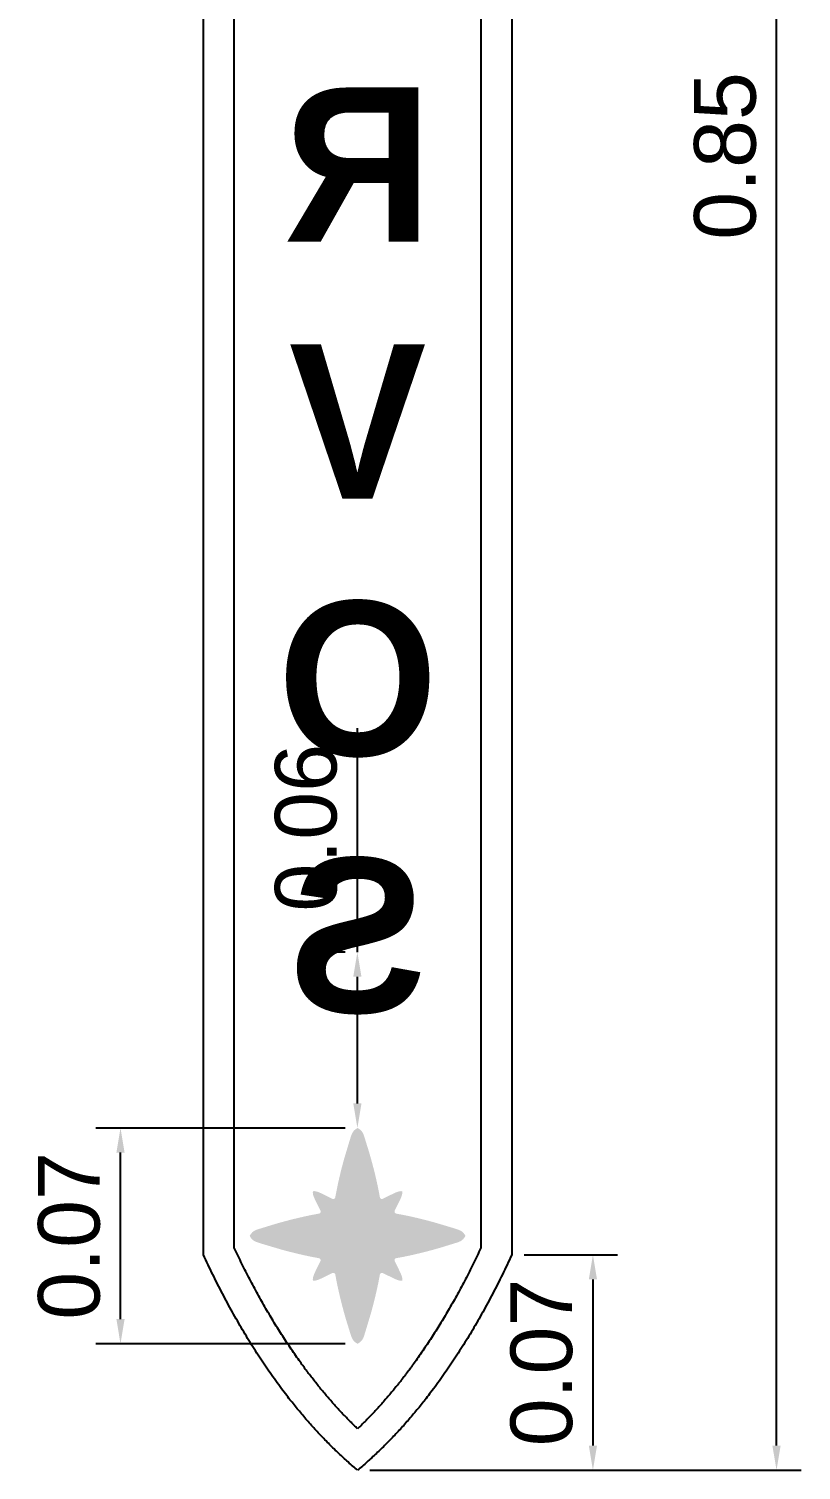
# Model space of a CAD drawing. Header units: metres. Extents: x -6.5 to 29.8, y -1.8 to 5.3.
# Drawn here: x 28.5908 to 28.8414, y 2.1491 to 2.6167 of the extents above; entities that cross this region are included whole.
import ezdxf

# ---------------------------------------------------------------- set-up
doc = ezdxf.new("R2010")
doc.units = ezdxf.units.M
for name, color, linetype, true_color in [('BANDERA$BORDE', 40, 'Continuous', 0xffbf00), ('BANDERA$ESTRELLAS$GRANDE', 252, 'Continuous', 0x696969), ('BANDERA$TEXTO', 5, 'Continuous', 0x0000ff), ('FONDO', 7, 'Continuous', 0x0f132e)]:
    doc.layers.add(name, color=color, linetype=linetype, true_color=true_color)
doc.styles.add('Plantilla Milímetros_ pequeño', font='')
doc.styles.add('Predeterminado', font='')
doc.styles.get('Plantilla Milímetros_ pequeño').set_extended_font_data('Arial')
doc.styles.get('Predeterminado').set_extended_font_data('Arial')
doc.dimstyles.new('Plantilla Milímetros_ pequeño', dxfattribs={"dimscale": 0.008, "dimtxt": 2.5, "dimasz": 1, "dimexe": 1, "dimexo": 0.5, "dimgap": 0.8, "dimtad": 1, "dimtoh": 1, "dimzin": 1, "dimdsep": 46, "dimtxsty": 'Plantilla Milímetros_ pequeño', "dimcen": 2.5, "dimadec": 1, "dimazin": 1, "dimtfac": 1, "dimtdec": 4, "dimtix": 1, "dimtofl": 0, "dimtmove": 1, "dimatfit": 3, "dimfxl": 1, "dimtolj": 1, "dimtzin": 1, "dimarcsym": 0})

# ---------------------------------------------------------------- blocks, each defined once
blk = doc.blocks.new('*D48')
at = {"layer": 'Defpoints', "color": 0}
for p in [(28.69748, 3.00176), (28.83337, 3.00176), (28.69748, 2.1491)]:
    blk.add_point(p, dxfattribs=at)
at = {"layer": 'FONDO', "color": 0, "lineweight": -2}
for p, q in [((28.70148, 3.00176), (28.84137, 3.00176)), ((28.83337, 2.1571), (28.83337, 2.99376)), ((28.70148, 2.1491), (28.84137, 2.1491))]:
    blk.add_line(p, q, dxfattribs=at)
at = {"layer": 'FONDO', "color": 0}
for points in [[(28.8347, 2.99376), (28.83203, 2.99376), (28.83337, 3.00176)], [(28.83203, 2.1571), (28.8347, 2.1571), (28.83337, 2.1491)]]:
    blk.add_solid(points, dxfattribs=at)
at = {"layer": 'FONDO', "color": 0, "insert": (28.81676, 2.57543), "char_height": 0.02, "attachment_point": 5, "rotation": 90, "style": 'Plantilla Milímetros_ pequeño'}
blk.add_mtext('\\A1;0.85', dxfattribs=at)
blk = doc.blocks.new('*D50')
at = {"layer": 'Defpoints', "color": 0}
for p in [(28.62057, 2.2601), (28.69748, 2.2601), (28.69748, 2.1901)]:
    blk.add_point(p, dxfattribs=at)
at = {"layer": 'FONDO', "color": 0, "lineweight": -2}
for p, q in [((28.69348, 2.2601), (28.61257, 2.2601)), ((28.62057, 2.1981), (28.62057, 2.2521)), ((28.69348, 2.1901), (28.61257, 2.1901))]:
    blk.add_line(p, q, dxfattribs=at)
at = {"layer": 'FONDO', "color": 0}
for points in [[(28.62191, 2.2521), (28.61924, 2.2521), (28.62057, 2.2601)], [(28.61924, 2.1981), (28.62191, 2.1981), (28.62057, 2.1901)]]:
    blk.add_solid(points, dxfattribs=at)
at = {"layer": 'FONDO', "color": 0, "insert": (28.60396, 2.2251), "char_height": 0.02, "attachment_point": 5, "rotation": 90, "style": 'Plantilla Milímetros_ pequeño'}
blk.add_mtext('\\A1;0.07', dxfattribs=at)
blk = doc.blocks.new('*D51')
at = {"layer": 'Defpoints', "color": 0}
for p in [(28.69741, 2.31715), (28.69748, 2.31715), (28.69748, 2.2601)]:
    blk.add_point(p, dxfattribs=at)
at = {"layer": 'FONDO', "color": 0, "lineweight": -2}
for p, q in [((28.69741, 2.31715), (28.69741, 2.38985)), ((28.69348, 2.31715), (28.68941, 2.31715)), ((28.69741, 2.2681), (28.69741, 2.30915)), ((28.69348, 2.2601), (28.68941, 2.2601))]:
    blk.add_line(p, q, dxfattribs=at)
at = {"layer": 'FONDO', "color": 0}
for points in [[(28.69874, 2.30915), (28.69608, 2.30915), (28.69741, 2.31715)], [(28.69608, 2.2681), (28.69874, 2.2681), (28.69741, 2.2601)]]:
    blk.add_solid(points, dxfattribs=at)
at = {"layer": 'FONDO', "color": 0, "insert": (28.6808, 2.3575), "char_height": 0.02, "attachment_point": 5, "rotation": 90, "style": 'Plantilla Milímetros_ pequeño'}
blk.add_mtext('\\A1;0.06', dxfattribs=at)
blk = doc.blocks.new('*D55')
at = {"layer": 'Defpoints', "color": 0}
for p in [(28.74748, 2.21897), (28.74748, 2.1491), (28.77381, 2.1491)]:
    blk.add_point(p, dxfattribs=at)
at = {"layer": 'FONDO', "color": 0, "lineweight": -2}
for p, q in [((28.75148, 2.21897), (28.78181, 2.21897)), ((28.77381, 2.21097), (28.77381, 2.1571)), ((28.75148, 2.1491), (28.78181, 2.1491))]:
    blk.add_line(p, q, dxfattribs=at)
at = {"layer": 'FONDO', "color": 0}
for points in [[(28.77514, 2.21097), (28.77248, 2.21097), (28.77381, 2.21897)], [(28.77248, 2.1571), (28.77514, 2.1571), (28.77381, 2.1491)]]:
    blk.add_solid(points, dxfattribs=at)
at = {"layer": 'FONDO', "color": 0, "insert": (28.7572, 2.18404), "char_height": 0.02, "attachment_point": 5, "rotation": 90, "style": 'Plantilla Milímetros_ pequeño'}
blk.add_mtext('\\A1;0.07', dxfattribs=at)

msp = doc.modelspace()

# ---------------------------------------------------------------- hatches: boundary and pattern name
at = {"layer": 'BANDERA$ESTRELLAS$GRANDE'}
msp.add_hatch(color=256, dxfattribs=at).paths.add_polyline_path([(28.70953, 2.21688), (28.71118, 2.21355), (28.71138, 2.21313), (28.71155, 2.21272), (28.71163, 2.21252), (28.71171, 2.21233), (28.71177, 2.21214), (28.71183, 2.21195), (28.71186, 2.21186), (28.71189, 2.21177), (28.71191, 2.21168), (28.71193, 2.21159), (28.71195, 2.2115), (28.71196, 2.21142), (28.71197, 2.21133), (28.71198, 2.21125), (28.71199, 2.21117), (28.71199, 2.21113), (28.71199, 2.21108), (28.71199, 2.21104), (28.71199, 2.211), (28.71199, 2.21096), (28.71199, 2.21093), (28.71199, 2.21089), (28.71199, 2.21085), (28.71198, 2.21081), (28.71198, 2.21077), (28.71197, 2.21073), (28.71196, 2.2107), (28.71196, 2.21066), (28.71195, 2.21062), (28.71191, 2.21062), (28.71188, 2.21061), (28.71184, 2.2106), (28.7118, 2.2106), (28.71176, 2.21059), (28.71172, 2.21059), (28.71169, 2.21058), (28.71165, 2.21058), (28.71161, 2.21058), (28.71157, 2.21058), (28.71153, 2.21058), (28.71149, 2.21058), (28.71145, 2.21058), (28.71141, 2.21058), (28.71132, 2.21059), (28.71124, 2.2106), (28.71116, 2.21061), (28.71107, 2.21063), (28.71098, 2.21065), (28.71089, 2.21067), (28.7108, 2.21069), (28.71071, 2.21071), (28.71062, 2.21074), (28.71043, 2.2108), (28.71024, 2.21087), (28.71005, 2.21094), (28.70985, 2.21102), (28.70945, 2.2112), (28.70574, 2.213), (28.70572, 2.21301), (28.70571, 2.21302), (28.70569, 2.21303), (28.70567, 2.21304), (28.70565, 2.21304), (28.70563, 2.21305), (28.70561, 2.21306), (28.70559, 2.21307), (28.70557, 2.21307), (28.70555, 2.21308), (28.70553, 2.21308), (28.70551, 2.21309), (28.70549, 2.21309), (28.70547, 2.21309), (28.70545, 2.2131), (28.70542, 2.2131), (28.7054, 2.2131), (28.70538, 2.2131), (28.70536, 2.2131), (28.70534, 2.2131), (28.70532, 2.2131), (28.7053, 2.21309), (28.70528, 2.21309), (28.70525, 2.21309), (28.70523, 2.21308), (28.70521, 2.21308), (28.70519, 2.21307), (28.70517, 2.21307), (28.70515, 2.21306), (28.70513, 2.21305), (28.70512, 2.21305), (28.7051, 2.21304), (28.70508, 2.21303), (28.70506, 2.21302), (28.70504, 2.21301), (28.70502, 2.213), (28.70501, 2.21299), (28.70499, 2.21298), (28.70497, 2.21296), (28.70496, 2.21295), (28.70494, 2.21294), (28.70492, 2.21292), (28.70491, 2.21291), (28.70489, 2.2129), (28.70488, 2.21288), (28.70486, 2.21286), (28.70485, 2.21285), (28.70484, 2.21283), (28.70482, 2.21281), (28.70481, 2.2128), (28.7048, 2.21278), (28.70479, 2.21276), (28.70478, 2.21274), (28.70477, 2.21272), (28.70476, 2.2127), (28.70475, 2.21268), (28.70474, 2.21267), (28.70473, 2.21265), (28.70473, 2.21263), (28.70472, 2.21261), (28.70472, 2.21259), (28.70471, 2.21257), (28.70471, 2.21255), (28.7047, 2.21253), (28.70429, 2.2103), (28.70379, 2.20791), (28.70323, 2.20547), (28.70263, 2.20307), (28.70188, 2.20026), (28.69997, 2.19387), (28.69964, 2.19285), (28.69954, 2.19255), (28.69944, 2.19228), (28.69939, 2.19215), (28.69933, 2.19202), (28.69928, 2.1919), (28.69922, 2.19179), (28.69916, 2.19167), (28.6991, 2.19156), (28.69903, 2.19146), (28.699, 2.1914), (28.69896, 2.19135), (28.69893, 2.1913), (28.69889, 2.19125), (28.69885, 2.1912), (28.69881, 2.19115), (28.69877, 2.19111), (28.69873, 2.19106), (28.69869, 2.19101), (28.69865, 2.19096), (28.6986, 2.19092), (28.69856, 2.19087), (28.69851, 2.19083), (28.69846, 2.19078), (28.69841, 2.19074), (28.69836, 2.19069), (28.69826, 2.19061), (28.69814, 2.19052), (28.69803, 2.19044), (28.6979, 2.19035), (28.69777, 2.19027), (28.69763, 2.19018), (28.69748, 2.1901), (28.69733, 2.19018), (28.69719, 2.19027), (28.69706, 2.19035), (28.69693, 2.19044), (28.69681, 2.19052), (28.6967, 2.19061), (28.69659, 2.19069), (28.69654, 2.19074), (28.69649, 2.19078), (28.69644, 2.19083), (28.6964, 2.19087), (28.69635, 2.19092), (28.69631, 2.19096), (28.69626, 2.19101), (28.69622, 2.19106), (28.69618, 2.19111), (28.69614, 2.19115), (28.6961, 2.1912), (28.69607, 2.19125), (28.69603, 2.1913), (28.69599, 2.19135), (28.69596, 2.1914), (28.69593, 2.19146), (28.69586, 2.19156), (28.6958, 2.19167), (28.69574, 2.19179), (28.69568, 2.1919), (28.69562, 2.19202), (28.69557, 2.19215), (28.69552, 2.19228), (28.69541, 2.19255), (28.69531, 2.19285), (28.69379, 2.19776), (28.69307, 2.20026), (28.69232, 2.20307), (28.69173, 2.20547), (28.69117, 2.20791), (28.69067, 2.2103), (28.69025, 2.21253), (28.69025, 2.21255), (28.69025, 2.21257), (28.69024, 2.21259), (28.69024, 2.21261), (28.69023, 2.21263), (28.69022, 2.21265), (28.69021, 2.21267), (28.69021, 2.21268), (28.6902, 2.2127), (28.69019, 2.21272), (28.69018, 2.21274), (28.69017, 2.21276), (28.69016, 2.21278), (28.69014, 2.2128), (28.69013, 2.21281), (28.69012, 2.21283), (28.69011, 2.21285), (28.69009, 2.21286), (28.69008, 2.21288), (28.69006, 2.2129), (28.69005, 2.21291), (28.69003, 2.21292), (28.69002, 2.21294), (28.69, 2.21295), (28.68998, 2.21296), (28.68997, 2.21298), (28.68995, 2.21299), (28.68993, 2.213), (28.68991, 2.21301), (28.6899, 2.21302), (28.68988, 2.21303), (28.68986, 2.21304), (28.68984, 2.21305), (28.68982, 2.21305), (28.6898, 2.21306), (28.68978, 2.21307), (28.68976, 2.21307), (28.68974, 2.21308), (28.68972, 2.21308), (28.6897, 2.21309), (28.68968, 2.21309), (28.68966, 2.21309), (28.68964, 2.2131), (28.68962, 2.2131), (28.6896, 2.2131), (28.68957, 2.2131), (28.68955, 2.2131), (28.68953, 2.2131), (28.68951, 2.2131), (28.68949, 2.21309), (28.68947, 2.21309), (28.68945, 2.21309), (28.68943, 2.21308), (28.6894, 2.21308), (28.68938, 2.21307), (28.68936, 2.21307), (28.68934, 2.21306), (28.68932, 2.21305), (28.6893, 2.21304), (28.68929, 2.21304), (28.68927, 2.21303), (28.68925, 2.21302), (28.68923, 2.21301), (28.68921, 2.213), (28.68593, 2.21139), (28.68551, 2.2112), (28.6851, 2.21102), (28.68491, 2.21094), (28.68471, 2.21087), (28.68452, 2.2108), (28.68433, 2.21074), (28.68424, 2.21071), (28.68415, 2.21069), (28.68406, 2.21067), (28.68397, 2.21065), (28.68389, 2.21063), (28.6838, 2.21061), (28.68372, 2.2106), (28.68363, 2.21059), (28.68355, 2.21058), (28.68351, 2.21058), (28.68347, 2.21058), (28.68343, 2.21058), (28.68339, 2.21058), (28.68335, 2.21058), (28.68331, 2.21058), (28.68327, 2.21058), (28.68323, 2.21059), (28.68319, 2.21059), (28.68315, 2.2106), (28.68312, 2.2106), (28.68308, 2.21061), (28.68304, 2.21062), (28.68301, 2.21062), (28.683, 2.21066), (28.68299, 2.2107), (28.68298, 2.21073), (28.68298, 2.21077), (28.68297, 2.21081), (28.68297, 2.21085), (28.68297, 2.21089), (28.68296, 2.21093), (28.68296, 2.21096), (28.68296, 2.211), (28.68296, 2.21104), (28.68296, 2.21108), (28.68296, 2.21113), (28.68297, 2.21117), (28.68297, 2.21125), (28.68298, 2.21133), (28.683, 2.21142), (28.68301, 2.2115), (28.68303, 2.21159), (28.68305, 2.21168), (28.68307, 2.21177), (28.68309, 2.21186), (28.68312, 2.21195), (28.68318, 2.21214), (28.68325, 2.21233), (28.68332, 2.21252), (28.6834, 2.21272), (28.68358, 2.21313), (28.68377, 2.21355), (28.68543, 2.21689), (28.68544, 2.21691), (28.68545, 2.21693), (28.68546, 2.21695), (28.68546, 2.21697), (28.68547, 2.21699), (28.68548, 2.21701), (28.68548, 2.21703), (28.68549, 2.21705), (28.68549, 2.21707), (28.68549, 2.21709), (28.6855, 2.21711), (28.6855, 2.21713), (28.6855, 2.21715), (28.6855, 2.21717), (28.6855, 2.21719), (28.6855, 2.21721), (28.6855, 2.21723), (28.6855, 2.21725), (28.6855, 2.21727), (28.68549, 2.21729), (28.68549, 2.21731), (28.68549, 2.21733), (28.68548, 2.21735), (28.68548, 2.21737), (28.68547, 2.21739), (28.68546, 2.21741), (28.68546, 2.21743), (28.68545, 2.21744), (28.68544, 2.21746), (28.68543, 2.21748), (28.68543, 2.2175), (28.68542, 2.21752), (28.68541, 2.21753), (28.6854, 2.21755), (28.68539, 2.21757), (28.68538, 2.21758), (28.68536, 2.2176), (28.68535, 2.21761), (28.68534, 2.21763), (28.68533, 2.21765), (28.68531, 2.21766), (28.6853, 2.21768), (28.68528, 2.21769), (28.68527, 2.2177), (28.68525, 2.21772), (28.68524, 2.21773), (28.68522, 2.21774), (28.6852, 2.21775), (28.68519, 2.21777), (28.68517, 2.21778), (28.68515, 2.21779), (28.68513, 2.2178), (28.68512, 2.21781), (28.6851, 2.21781), (28.68508, 2.21782), (28.68506, 2.21783), (28.68504, 2.21784), (28.68502, 2.21784), (28.685, 2.21785), (28.68498, 2.21786), (28.68497, 2.21786), (28.68495, 2.21786), (28.68493, 2.21787), (28.6827, 2.21828), (28.68031, 2.21878), (28.67785, 2.21935), (28.67545, 2.21994), (28.67265, 2.22069), (28.66626, 2.2226), (28.66523, 2.22293), (28.66493, 2.22303), (28.66466, 2.22313), (28.66453, 2.22319), (28.66441, 2.22324), (28.66429, 2.2233), (28.66417, 2.22335), (28.66405, 2.22341), (28.66394, 2.22348), (28.66384, 2.22354), (28.66379, 2.22358), (28.66374, 2.22361), (28.66368, 2.22365), (28.66363, 2.22368), (28.66359, 2.22372), (28.66354, 2.22376), (28.66349, 2.2238), (28.66344, 2.22384), (28.66339, 2.22388), (28.66335, 2.22392), (28.6633, 2.22397), (28.66326, 2.22401), (28.66321, 2.22406), (28.66317, 2.22411), (28.66312, 2.22416), (28.66308, 2.22421), (28.66299, 2.22432), (28.6629, 2.22443), (28.66282, 2.22455), (28.66273, 2.22467), (28.66265, 2.22481), (28.66256, 2.22495), (28.66248, 2.2251), (28.66256, 2.22524), (28.66265, 2.22538), (28.66273, 2.22552), (28.66282, 2.22564), (28.6629, 2.22576), (28.66299, 2.22587), (28.66308, 2.22598), (28.66312, 2.22603), (28.66317, 2.22608), (28.66321, 2.22613), (28.66326, 2.22618), (28.6633, 2.22622), (28.66335, 2.22627), (28.66339, 2.22631), (28.66344, 2.22635), (28.66349, 2.22639), (28.66354, 2.22643), (28.66359, 2.22647), (28.66363, 2.22651), (28.66368, 2.22654), (28.66374, 2.22658), (28.66379, 2.22661), (28.66384, 2.22665), (28.66394, 2.22671), (28.66405, 2.22678), (28.66417, 2.22684), (28.66429, 2.22689), (28.66441, 2.22695), (28.66453, 2.227), (28.66466, 2.22706), (28.66493, 2.22716), (28.66523, 2.22726), (28.67015, 2.22878), (28.67265, 2.2295), (28.67545, 2.23025), (28.67785, 2.23084), (28.68031, 2.23141), (28.6827, 2.23191), (28.68493, 2.23232), (28.68495, 2.23233), (28.68497, 2.23233), (28.68498, 2.23233), (28.685, 2.23234), (28.68502, 2.23235), (28.68504, 2.23235), (28.68506, 2.23236), (28.68508, 2.23237), (28.6851, 2.23238), (28.68512, 2.23238), (28.68513, 2.23239), (28.68515, 2.2324), (28.68517, 2.23241), (28.68519, 2.23242), (28.6852, 2.23244), (28.68522, 2.23245), (28.68524, 2.23246), (28.68525, 2.23247), (28.68527, 2.23249), (28.68528, 2.2325), (28.6853, 2.23251), (28.68531, 2.23253), (28.68533, 2.23254), (28.68534, 2.23256), (28.68535, 2.23258), (28.68536, 2.23259), (28.68538, 2.23261), (28.68539, 2.23262), (28.6854, 2.23264), (28.68541, 2.23266), (28.68542, 2.23267), (28.68543, 2.23269), (28.68543, 2.23271), (28.68544, 2.23273), (28.68545, 2.23275), (28.68546, 2.23276), (28.68546, 2.23278), (28.68547, 2.2328), (28.68548, 2.23282), (28.68548, 2.23284), (28.68549, 2.23286), (28.68549, 2.23288), (28.68549, 2.2329), (28.6855, 2.23292), (28.6855, 2.23294), (28.6855, 2.23296), (28.6855, 2.23298), (28.6855, 2.233), (28.6855, 2.23302), (28.6855, 2.23304), (28.6855, 2.23306), (28.6855, 2.23308), (28.68549, 2.2331), (28.68549, 2.23312), (28.68549, 2.23314), (28.68548, 2.23316), (28.68548, 2.23318), (28.68547, 2.2332), (28.68546, 2.23322), (28.68546, 2.23324), (28.68545, 2.23326), (28.68544, 2.23328), (28.68543, 2.2333), (28.68377, 2.23665), (28.68358, 2.23706), (28.6834, 2.23747), (28.68332, 2.23767), (28.68325, 2.23786), (28.68318, 2.23805), (28.68312, 2.23824), (28.68309, 2.23833), (28.68307, 2.23842), (28.68305, 2.23851), (28.68303, 2.2386), (28.68301, 2.23869), (28.683, 2.23877), (28.68298, 2.23886), (28.68297, 2.23894), (28.68297, 2.23902), (28.68296, 2.23907), (28.68296, 2.23911), (28.68296, 2.23915), (28.68296, 2.23919), (28.68296, 2.23923), (28.68296, 2.23926), (28.68297, 2.2393), (28.68297, 2.23934), (28.68297, 2.23938), (28.68298, 2.23942), (28.68298, 2.23946), (28.68299, 2.23949), (28.683, 2.23953), (28.68301, 2.23957), (28.68304, 2.23957), (28.68308, 2.23958), (28.68312, 2.23959), (28.68315, 2.23959), (28.68319, 2.2396), (28.68323, 2.2396), (28.68327, 2.23961), (28.68331, 2.23961), (28.68335, 2.23961), (28.68339, 2.23961), (28.68343, 2.23961), (28.68347, 2.23961), (28.68351, 2.23961), (28.68355, 2.23961), (28.68363, 2.2396), (28.68372, 2.23959), (28.6838, 2.23958), (28.68389, 2.23956), (28.68397, 2.23955), (28.68406, 2.23953), (28.68415, 2.2395), (28.68424, 2.23948), (28.68433, 2.23945), (28.68452, 2.23939), (28.68471, 2.23932), (28.68491, 2.23925), (28.6851, 2.23917), (28.68551, 2.23899), (28.68593, 2.2388), (28.68928, 2.23714), (28.6893, 2.23713), (28.68931, 2.23712), (28.68933, 2.23712), (28.68935, 2.23711), (28.68937, 2.2371), (28.68939, 2.2371), (28.68941, 2.23709), (28.68943, 2.23709), (28.68945, 2.23708), (28.68947, 2.23708), (28.68949, 2.23708), (28.68951, 2.23708), (28.68953, 2.23707), (28.68955, 2.23707), (28.68957, 2.23707), (28.68959, 2.23707), (28.68961, 2.23707), (28.68963, 2.23708), (28.68965, 2.23708), (28.68967, 2.23708), (28.68969, 2.23708), (28.68971, 2.23709), (28.68973, 2.23709), (28.68975, 2.2371), (28.68977, 2.2371), (28.68979, 2.23711), (28.68981, 2.23712), (28.68983, 2.23712), (28.68985, 2.23713), (28.68986, 2.23714), (28.68988, 2.23715), (28.6899, 2.23716), (28.68992, 2.23717), (28.68993, 2.23718), (28.68995, 2.23719), (28.68997, 2.2372), (28.68998, 2.23721), (28.69, 2.23722), (28.69001, 2.23723), (28.69003, 2.23725), (28.69004, 2.23726), (28.69006, 2.23728), (28.69007, 2.23729), (28.69009, 2.2373), (28.6901, 2.23732), (28.69011, 2.23734), (28.69013, 2.23735), (28.69014, 2.23737), (28.69015, 2.23739), (28.69016, 2.2374), (28.69017, 2.23742), (28.69018, 2.23744), (28.69019, 2.23746), (28.6902, 2.23748), (28.69021, 2.23749), (28.69021, 2.23751), (28.69022, 2.23753), (28.69023, 2.23755), (28.69023, 2.23757), (28.69024, 2.23759), (28.69024, 2.23761), (28.69025, 2.23763), (28.69025, 2.23765), (28.69067, 2.23987), (28.69117, 2.24227), (28.69173, 2.24472), (28.69232, 2.24712), (28.69307, 2.24993), (28.69499, 2.25632), (28.69531, 2.25734), (28.69541, 2.25764), (28.69552, 2.25791), (28.69557, 2.25804), (28.69562, 2.25817), (28.69568, 2.25829), (28.69574, 2.25841), (28.6958, 2.25852), (28.69586, 2.25863), (28.69593, 2.25873), (28.69596, 2.25879), (28.69599, 2.25884), (28.69603, 2.25889), (28.69607, 2.25894), (28.6961, 2.25899), (28.69614, 2.25904), (28.69618, 2.25908), (28.69622, 2.25913), (28.69626, 2.25918), (28.69631, 2.25923), (28.69635, 2.25927), (28.6964, 2.25932), (28.69644, 2.25936), (28.69649, 2.25941), (28.69654, 2.25945), (28.69659, 2.2595), (28.6967, 2.25958), (28.69681, 2.25967), (28.69693, 2.25975), (28.69706, 2.25984), (28.69719, 2.25993), (28.69733, 2.26001), (28.69748, 2.2601), (28.69763, 2.26001), (28.69777, 2.25993), (28.6979, 2.25984), (28.69803, 2.25975), (28.69814, 2.25967), (28.69826, 2.25958), (28.69836, 2.2595), (28.69841, 2.25945), (28.69846, 2.25941), (28.69851, 2.25936), (28.69856, 2.25932), (28.6986, 2.25927), (28.69865, 2.25923), (28.69869, 2.25918), (28.69873, 2.25913), (28.69877, 2.25908), (28.69881, 2.25904), (28.69885, 2.25899), (28.69889, 2.25894), (28.69893, 2.25889), (28.69896, 2.25884), (28.699, 2.25879), (28.69903, 2.25873), (28.6991, 2.25863), (28.69916, 2.25852), (28.69922, 2.25841), (28.69928, 2.25829), (28.69933, 2.25817), (28.69939, 2.25804), (28.69944, 2.25791), (28.69954, 2.25764), (28.69964, 2.25734), (28.70116, 2.25243), (28.70188, 2.24993), (28.70263, 2.24712), (28.70323, 2.24472), (28.70379, 2.24227), (28.70429, 2.23987), (28.70471, 2.23765), (28.70471, 2.23763), (28.70471, 2.23761), (28.70472, 2.23759), (28.70472, 2.23757), (28.70473, 2.23755), (28.70474, 2.23753), (28.70474, 2.23751), (28.70475, 2.23749), (28.70476, 2.23748), (28.70477, 2.23746), (28.70478, 2.23744), (28.70479, 2.23742), (28.7048, 2.2374), (28.70481, 2.23739), (28.70482, 2.23737), (28.70483, 2.23735), (28.70484, 2.23734), (28.70486, 2.23732), (28.70487, 2.2373), (28.70488, 2.23729), (28.7049, 2.23728), (28.70491, 2.23726), (28.70493, 2.23725), (28.70494, 2.23723), (28.70496, 2.23722), (28.70497, 2.23721), (28.70499, 2.2372), (28.70501, 2.23719), (28.70502, 2.23718), (28.70504, 2.23717), (28.70506, 2.23716), (28.70507, 2.23715), (28.70509, 2.23714), (28.70511, 2.23713), (28.70513, 2.23712), (28.70515, 2.23712), (28.70517, 2.23711), (28.70518, 2.2371), (28.7052, 2.2371), (28.70522, 2.23709), (28.70524, 2.23709), (28.70526, 2.23708), (28.70528, 2.23708), (28.7053, 2.23708), (28.70532, 2.23708), (28.70534, 2.23707), (28.70536, 2.23707), (28.70539, 2.23707), (28.70541, 2.23707), (28.70543, 2.23707), (28.70545, 2.23708), (28.70547, 2.23708), (28.70549, 2.23708), (28.70551, 2.23708), (28.70553, 2.23709), (28.70555, 2.23709), (28.70557, 2.2371), (28.70559, 2.2371), (28.70561, 2.23711), (28.70562, 2.23712), (28.70564, 2.23712), (28.70566, 2.23713), (28.70568, 2.23714), (28.70903, 2.2388), (28.70945, 2.23899), (28.70985, 2.23917), (28.71005, 2.23925), (28.71024, 2.23932), (28.71043, 2.23939), (28.71062, 2.23945), (28.71071, 2.23948), (28.7108, 2.2395), (28.71089, 2.23953), (28.71098, 2.23955), (28.71107, 2.23956), (28.71116, 2.23958), (28.71124, 2.23959), (28.71132, 2.2396), (28.71141, 2.23961), (28.71145, 2.23961), (28.71149, 2.23961), (28.71153, 2.23961), (28.71157, 2.23961), (28.71161, 2.23961), (28.71165, 2.23961), (28.71169, 2.23961), (28.71172, 2.2396), (28.71176, 2.2396), (28.7118, 2.23959), (28.71184, 2.23959), (28.71188, 2.23958), (28.71191, 2.23957), (28.71195, 2.23957), (28.71196, 2.23953), (28.71196, 2.23949), (28.71197, 2.23946), (28.71198, 2.23942), (28.71198, 2.23938), (28.71199, 2.23934), (28.71199, 2.2393), (28.71199, 2.23926), (28.71199, 2.23923), (28.71199, 2.23919), (28.71199, 2.23915), (28.71199, 2.23911), (28.71199, 2.23907), (28.71199, 2.23902), (28.71198, 2.23894), (28.71197, 2.23886), (28.71196, 2.23877), (28.71195, 2.23869), (28.71193, 2.2386), (28.71191, 2.23851), (28.71189, 2.23842), (28.71186, 2.23833), (28.71183, 2.23824), (28.71177, 2.23805), (28.71171, 2.23786), (28.71163, 2.23767), (28.71155, 2.23747), (28.71138, 2.23706), (28.71118, 2.23665), (28.70952, 2.2333), (28.70951, 2.23328), (28.70951, 2.23326), (28.7095, 2.23324), (28.70949, 2.23322), (28.70949, 2.2332), (28.70948, 2.23318), (28.70948, 2.23316), (28.70947, 2.23314), (28.70947, 2.23312), (28.70946, 2.2331), (28.70946, 2.23308), (28.70946, 2.23306), (28.70946, 2.23304), (28.70946, 2.23302), (28.70946, 2.233), (28.70946, 2.23298), (28.70946, 2.23296), (28.70946, 2.23294), (28.70946, 2.23292), (28.70946, 2.2329), (28.70947, 2.23288), (28.70947, 2.23286), (28.70948, 2.23284), (28.70948, 2.23282), (28.70949, 2.2328), (28.70949, 2.23278), (28.7095, 2.23276), (28.70951, 2.23275), (28.70951, 2.23273), (28.70952, 2.23271), (28.70953, 2.23269), (28.70954, 2.23267), (28.70955, 2.23266), (28.70956, 2.23264), (28.70957, 2.23262), (28.70958, 2.23261), (28.70959, 2.23259), (28.7096, 2.23258), (28.70962, 2.23256), (28.70963, 2.23254), (28.70964, 2.23253), (28.70966, 2.23251), (28.70967, 2.2325), (28.70969, 2.23249), (28.7097, 2.23247), (28.70972, 2.23246), (28.70974, 2.23245), (28.70975, 2.23244), (28.70977, 2.23242), (28.70979, 2.23241), (28.7098, 2.2324), (28.70982, 2.23239), (28.70984, 2.23238), (28.70986, 2.23238), (28.70988, 2.23237), (28.7099, 2.23236), (28.70991, 2.23235), (28.70993, 2.23235), (28.70995, 2.23234), (28.70997, 2.23233), (28.70999, 2.23233), (28.71001, 2.23233), (28.71003, 2.23232), (28.71225, 2.23191), (28.71465, 2.23141), (28.7171, 2.23084), (28.7195, 2.23025), (28.72231, 2.2295), (28.7287, 2.22759), (28.72973, 2.22726), (28.73002, 2.22716), (28.73029, 2.22706), (28.73042, 2.227), (28.73055, 2.22695), (28.73067, 2.22689), (28.73079, 2.22684), (28.7309, 2.22678), (28.73101, 2.22671), (28.73112, 2.22665), (28.73117, 2.22661), (28.73122, 2.22658), (28.73127, 2.22654), (28.73132, 2.22651), (28.73137, 2.22647), (28.73142, 2.22643), (28.73147, 2.22639), (28.73151, 2.22635), (28.73156, 2.22631), (28.73161, 2.22627), (28.73165, 2.22622), (28.7317, 2.22618), (28.73175, 2.22613), (28.73179, 2.22608), (28.73183, 2.22603), (28.73188, 2.22598), (28.73197, 2.22587), (28.73205, 2.22576), (28.73214, 2.22564), (28.73222, 2.22552), (28.73231, 2.22538), (28.73239, 2.22524), (28.73248, 2.2251), (28.73239, 2.22495), (28.73231, 2.22481), (28.73222, 2.22467), (28.73214, 2.22455), (28.73205, 2.22443), (28.73197, 2.22432), (28.73188, 2.22421), (28.73183, 2.22416), (28.73179, 2.22411), (28.73175, 2.22406), (28.7317, 2.22401), (28.73165, 2.22397), (28.73161, 2.22392), (28.73156, 2.22388), (28.73151, 2.22384), (28.73147, 2.2238), (28.73142, 2.22376), (28.73137, 2.22372), (28.73132, 2.22368), (28.73127, 2.22365), (28.73122, 2.22361), (28.73117, 2.22358), (28.73112, 2.22354), (28.73101, 2.22348), (28.7309, 2.22341), (28.73079, 2.22335), (28.73067, 2.2233), (28.73055, 2.22324), (28.73042, 2.22319), (28.73029, 2.22313), (28.73002, 2.22303), (28.72973, 2.22293), (28.72481, 2.22141), (28.72231, 2.22069), (28.7195, 2.21994), (28.7171, 2.21935), (28.71465, 2.21878), (28.71225, 2.21828), (28.71003, 2.21787), (28.71001, 2.21786), (28.70999, 2.21786), (28.70997, 2.21786), (28.70995, 2.21785), (28.70993, 2.21784), (28.70991, 2.21784), (28.7099, 2.21783), (28.70988, 2.21782), (28.70986, 2.21781), (28.70984, 2.21781), (28.70982, 2.2178), (28.7098, 2.21779), (28.70979, 2.21778), (28.70977, 2.21777), (28.70975, 2.21775), (28.70974, 2.21774), (28.70972, 2.21773), (28.7097, 2.21772), (28.70969, 2.2177), (28.70967, 2.21769), (28.70966, 2.21768), (28.70964, 2.21766), (28.70963, 2.21765), (28.70962, 2.21763), (28.7096, 2.21761), (28.70959, 2.2176), (28.70958, 2.21758), (28.70957, 2.21757), (28.70956, 2.21755), (28.70955, 2.21753), (28.70954, 2.21752), (28.70953, 2.2175), (28.70952, 2.21748), (28.70951, 2.21746), (28.70951, 2.21744), (28.7095, 2.21743), (28.70949, 2.21741), (28.70949, 2.21739), (28.70948, 2.21737), (28.70948, 2.21735), (28.70947, 2.21733), (28.70947, 2.21731), (28.70946, 2.21729), (28.70946, 2.21727), (28.70946, 2.21725), (28.70946, 2.21723), (28.70946, 2.21721), (28.70946, 2.21719), (28.70946, 2.21717), (28.70946, 2.21715), (28.70946, 2.21713), (28.70946, 2.21711), (28.70946, 2.21709), (28.70947, 2.21707), (28.70947, 2.21705), (28.70948, 2.21703), (28.70948, 2.21701), (28.70949, 2.21699), (28.70949, 2.21697), (28.7095, 2.21695), (28.70951, 2.21693), (28.70951, 2.21691), (28.70952, 2.21689)], flags=0)

# ---------------------------------------------------------------- linework, layer by layer
at = {"layer": 'BANDERA$BORDE'}
for points in [[(28.64748, 2.21897), (28.64748, 3.00176), (28.74748, 3.00176), (28.74748, 2.21897)], [(28.65748, 2.22119), (28.65748, 2.99176), (28.73748, 2.99176), (28.73748, 2.22119)]]:
    msp.add_lwpolyline(points, dxfattribs=at)
for points in [[(28.69748, 2.16253), (28.67487, 2.18422), (28.65748, 2.22119)], [(28.73748, 2.22119), (28.72009, 2.18422), (28.69748, 2.16253)], [(28.69748, 2.1491), (28.66854, 2.17334), (28.64748, 2.21897)], [(28.74748, 2.21897), (28.72642, 2.17334), (28.69748, 2.1491)]]:
    msp.add_open_spline(points, degree=2, dxfattribs=at)

# ---------------------------------------------------------------- texts
at = {"layer": 'BANDERA$TEXTO', "extrusion": (0, 0, -1), "insert": (28.69748, 2.8477), "char_height": 0.05, "width": 0.1804945, "attachment_point": 2, "text_direction": (-1, 0, 0), "style": 'Predeterminado'}
msp.add_mtext('{\\fBahnschrift|b1;C}\\P{\\fBahnschrift|b1;U}\\P{\\fBahnschrift|b1;E}\\P{\\fBahnschrift|b1;R}\\P{\\fBahnschrift|b1;V}\\P{\\fBahnschrift|b1;O}\\P{\\fBahnschrift|b1;S}\\P', dxfattribs=at)

# ---------------------------------------------------------------- dimensions: what is measured, and where the dimension line sits
at = {"layer": 'FONDO'}
for base, p1, p2, picture, middle in [((28.83337, 3.00176), (28.69748, 2.1491), (28.69748, 3.00176), '*D48', (28.81676, 2.57543)), ((28.69741, 2.31715), (28.69748, 2.2601), (28.69748, 2.31715), '*D51', (28.6808, 2.3575)), ((28.62057, 2.2601), (28.69748, 2.1901), (28.69748, 2.2601), '*D50', (28.60396, 2.2251)), ((28.77381, 2.1491), (28.74748, 2.21897), (28.74748, 2.1491), '*D55', (28.7572, 2.18404))]:
    dim = msp.add_linear_dim(base=base, p1=p1, p2=p2, angle=90, dimstyle='Plantilla Milímetros_ pequeño', override={"dimscale": 0.008, "dimtxt": 2.5, "dimasz": 1, "dimexe": 1, "dimexo": 0.5, "dimgap": 0.8, "dimtad": 1, "dimtih": 0, "dimtoh": 0, "dimdec": 2, "dimlfac": 1, "dimzin": 1, "dimtxsty": 'Plantilla Milímetros_ pequeño', "dimsah": 0, "dimcen": 2.5, "dimadec": 1, "dimazin": 1, "dimtix": 0, "dimtmove": 0, "dimtzin": 1}, dxfattribs=at)
    dim.commit()
    dim.dimension.update_dxf_attribs({"geometry": picture, "text_midpoint": middle})

doc.saveas('drawing.dxf')
